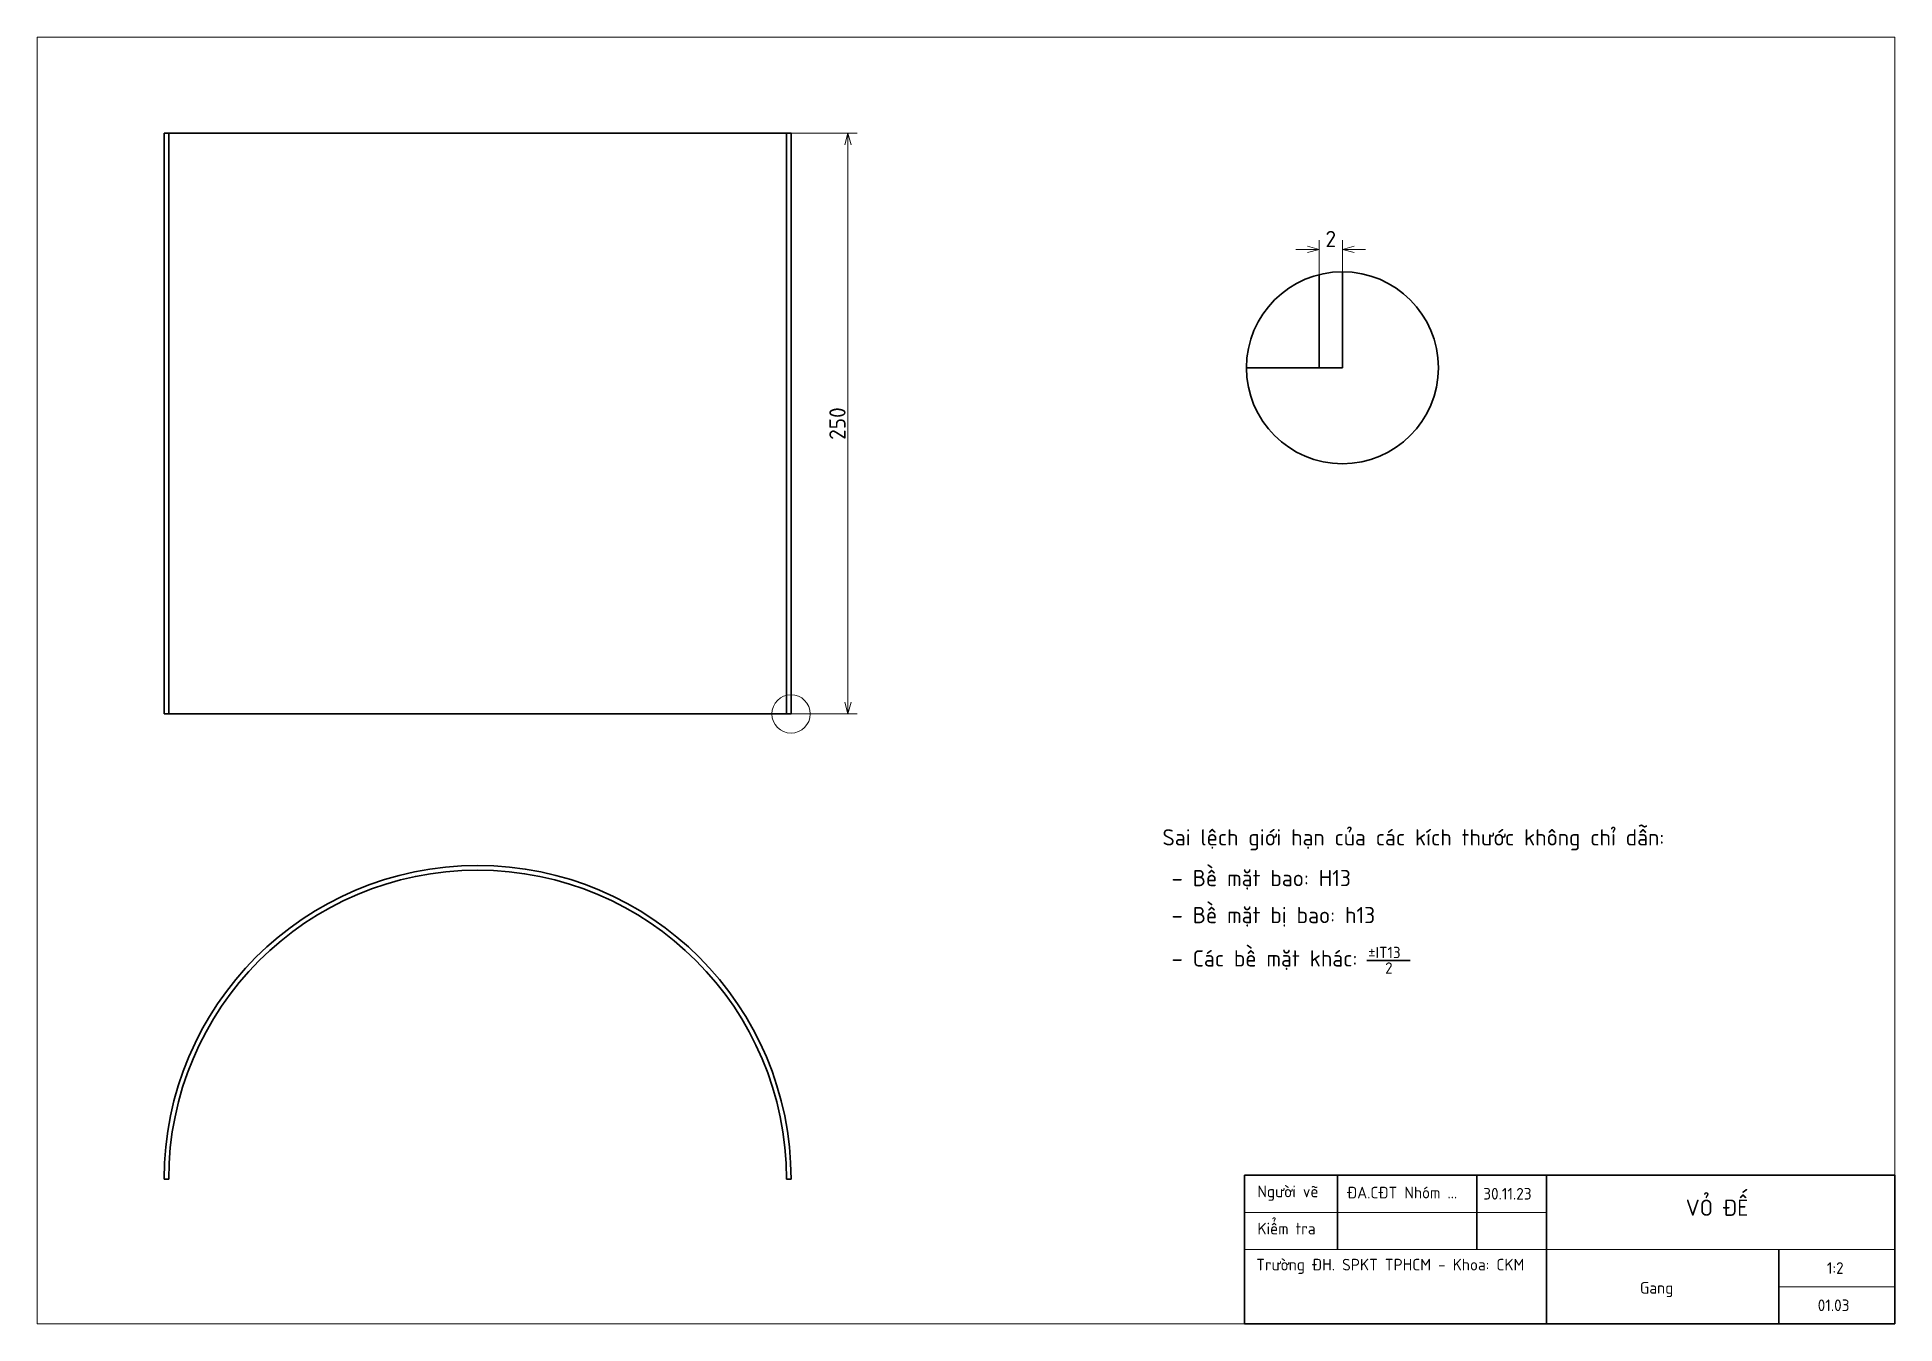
# Paper-space layout 'Sheet' of a CAD drawing. Header units: millimetres. Extents: x 10 to 410, y 10 to 287.
# The model-space entities are those that its viewports show. They can reach past a viewport. Long polylines and large blocks are cut down to what shows.
import ezdxf

# ---------------------------------------------------------------- set-up
doc = ezdxf.new("R2010")
doc.units = ezdxf.units.MM
doc.layers.add('NetDam', color=7, linetype='Continuous', lineweight=35)
doc.layers.add('Netmanh', color=5, linetype='Continuous', lineweight=13)
doc.styles.add('Note Text (ISO)', font='tcvn+7284-2003r.ttf')
doc.dimstyles.new('Default (ISO)$0', dxfattribs={"dimtxt": 3.5, "dimasz": 2.5, "dimexe": 2, "dimexo": 0, "dimgap": 0.5, "dimtad": 1, "dimtxsty": 'Note Text (ISO)', "dimblk": 'OPEN30', "dimblk1": 'OPEN30', "dimblk2": 'OPEN90', "dimcen": 2.5, "dimclrd": 256, "dimclre": 256, "dimclrt": 256, "dimazin": 0, "dimtfac": 1, "dimtofl": 0, "dimtmove": 0, "dimatfit": 3, "dimldrblk": 'OPEN30', "dimfxl": 1, "dimtolj": 1, "dimtzin": 0, "dimlwd": -1, "dimlwe": -1, "dimarcsym": 0})

# ---------------------------------------------------------------- blocks, each defined once
blk = doc.blocks.new('_Open30')
at = {"color": 0, "linetype": 'ByBlock', "lineweight": -2}
for p, q in [((-1, 0.27), (0, 0)), ((0, 0), (-1, -0.27)), ((0, 0), (-1, 0))]:
    blk.add_line(p, q, dxfattribs=at)
blk = doc.blocks.new('*D12')
at = {"layer": 'Netmanh', "linetype": 'Continuous', "transparency": 16777216}
for p, q in [((172.33, 266.31), (186.57, 266.31)), ((184.57, 143.81), (184.57, 263.81)), ((172.33, 141.31), (186.57, 141.31))]:
    blk.add_line(p, q, dxfattribs=at)
at = {"layer": 'Netmanh', "transparency": 16777216, "xscale": 2.5, "yscale": 2.5, "zscale": 2.5}
for p, rotation in [((184.57, 266.31), 90), ((184.57, 141.31), 270)]:
    blk.add_blockref('_Open30', p, dxfattribs=dict(at, rotation=rotation))
at = {"layer": 'Netmanh', "transparency": 16777216, "insert": (182.32, 203.81), "char_height": 3.5, "attachment_point": 5, "rotation": 90, "style": 'Note Text (ISO)'}
blk.add_mtext('\\A1;250', dxfattribs=at)
blk = doc.blocks.new('_Open90')
at = {"color": 0, "linetype": 'ByBlock', "lineweight": -2}
for p, q in [((0, 0), (-1, 0)), ((-0.5, 0.5), (0, 0)), ((0, 0), (-0.5, -0.5))]:
    blk.add_line(p, q, dxfattribs=at)
blk = doc.blocks.new('*D13')
at = {"layer": 'Netmanh', "linetype": 'Continuous', "transparency": 16777216}
for p, q in [((283.55, 241.3), (281.05, 241.3)), ((286.05, 215.83), (286.05, 243.3)), ((291.05, 215.83), (291.05, 243.3)), ((293.55, 241.3), (296.05, 241.3))]:
    blk.add_line(p, q, dxfattribs=at)
at = {"layer": 'Netmanh', "transparency": 16777216, "xscale": 2.5, "yscale": 2.5, "zscale": 2.5}
blk.add_blockref('_Open30', (286.05, 241.3), dxfattribs=at)
at = {"layer": 'Netmanh', "transparency": 16777216, "xscale": 2.5, "yscale": 2.5, "zscale": 2.5, "rotation": 180}
blk.add_blockref('_Open30', (291.05, 241.3), dxfattribs=at)
at = {"layer": 'Netmanh', "transparency": 16777216, "insert": (288.55, 243.55), "char_height": 3.5, "attachment_point": 5, "style": 'Note Text (ISO)'}
blk.add_mtext('\\A1;2', dxfattribs=at)

msp = doc.modelspace()

# ---------------------------------------------------------------- linework, layer by layer
at = {"layer": 'NetDam'}
for p, q in [((106.66, 330.22), (106.66, 580.22)), ((106.66, 580.22), (108.66, 580.22)), ((108.66, 330.22), (108.66, 580.22)), ((108.66, 580.22), (374.66, 580.22)), ((374.66, 330.22), (374.66, 580.22)), ((374.66, 580.22), (376.66, 580.22)), ((376.66, 330.22), (376.66, 580.22)), ((614.09, 479.27), (614.09, 520.59)), ((604.09, 479.27), (604.09, 519.37)), ((572.77, 479.27), (604.09, 479.27)), ((604.09, 479.27), (614.09, 479.27)), ((106.66, 330.22), (108.66, 330.22)), ((108.66, 330.22), (374.66, 330.22)), ((374.66, 330.22), (376.66, 330.22)), ((106.66, 129.95), (108.66, 129.95)), ((374.66, 129.95), (376.66, 129.95))]:
    msp.add_line(p, q, dxfattribs=at)
msp.add_circle((614.09, 479.27), 41.32, dxfattribs=at)
msp.add_arc((241.66, 129.95), 135, 0, 180, dxfattribs=at)
at = {"layer": 'NetDam', "extrusion": (0, 0, -1)}
msp.add_arc((-241.66, 129.95), 133, 0, 180, dxfattribs=at)
at = {"layer": 'Netmanh'}
msp.add_circle((376.66, 330.22), 8.26, dxfattribs=at)

psp = doc.layouts.new('Sheet')

# ---------------------------------------------------------------- linework, layer by layer
at = {"layer": 'NetDam', "linetype": 'Continuous', "lineweight": 35}
psp.add_line((296.3164, 88.232), (305.6697, 88.232), dxfattribs=at)
at = {"layer": 'NetDam'}
for p, q in [((270, 42), (410, 42)), ((270, 10), (270, 42)), ((290, 42), (290, 26)), ((320, 42), (320, 26)), ((335, 42), (335, 10)), ((410, 42), (410, 10)), ((385, 26), (385, 10)), ((410, 10), (270, 10))]:
    psp.add_line(p, q, dxfattribs=at)
at = {"layer": 'Netmanh'}
for p, q in [((270, 34), (335, 34)), ((270, 26), (410, 26)), ((385, 18), (410, 18))]:
    psp.add_line(p, q, dxfattribs=at)

# ---------------------------------------------------------------- texts
at = {"layer": 'NetDam', "attachment_point": 1}
for s, insert, char_height in [('{\\fTCVN 7284|b0|i0|c0|p34;Sai lệch giới hạn của các kích thước không chỉ dẫn:}', (252.3088, 116.4826), 3.5), ('{\\fTCVN 7284|b0|i0|c0|p34; – Bề mặt bao: H13}', (252.1296, 107.7198), 3.5), ('{\\fTCVN 7284|b0|i0|c0|p34; – Bề mặt bị bao: h13}', (252.1296, 99.7511), 3.5), ('{\\fTCVN 7284|b0|i0|c0|p34; – Các bề mặt khác: }', (252.1296, 90.4217), 3.5), ('{\\fTCVN 7284|b0|i0|c0|p34;±IT13}', (296.581, 91.1678), 2.45), ('{\\fTCVN 7284|b0|i0|c0|p34;2}', (300.2502, 87.8237), 2.45), ('{\\fTCVN 7284|b0|i0|c0|p34;Người vẽ}', (272.75, 39.75), 2.5), ('{\\fTCVN 7284|b0|i0|c0|p34;ĐA.CĐT Nhóm ...}', (292.04, 39.5113), 2.5), ('{\\fTCVN 7284|b0|i0|c0|p34;30.11.23}', (321.374, 39.25), 2.5), ('{\\fTCVN 7284|b0|i0|c0|p34;VỎ ĐẾ}', (364.9804, 36.75), 3.5), ('{\\fTCVN 7284|b0|i0|c0|p34;Kiểm tra}', (272.75, 31.75), 2.5), ('{\\fTCVN 7284|b0|i0|c0|p34;Trường ĐH. SPKT TPHCM - Khoa: CKM}', (272.498, 24), 2.5), ('{\\fTCVN 7284|b0|i0|c0|p34;1:2}', (395.374, 23.25), 2.5), ('{\\fTCVN 7284|b0|i0|c0|p34;Gang}', (355.11, 19), 2.5), ('{\\fTCVN 7284|b0|i0|c0|p34;01.03}', (393.388, 15.25), 2.5)]:
    psp.add_mtext(s, dxfattribs=dict(at, insert=insert, char_height=char_height))

# ---------------------------------------------------------------- dimensions: what is measured, and where the dimension line sits
at = {"layer": 'Netmanh'}
dim = psp.add_linear_dim(base=(184.5725, 266.3105), p1=(172.334, 141.3105), p2=(172.334, 266.3105), angle=90, dimstyle='Default (ISO)$0', override={"dimlfac": -2}, dxfattribs=at)
dim.commit()
dim.dimension.update_dxf_attribs({"geometry": '*D12', "text_midpoint": (182.3225, 203.8105)})
dim = psp.add_linear_dim(base=(291.0458, 241.2966), p1=(286.0458, 215.8346), p2=(291.0458, 215.8346), text='2', dimstyle='Default (ISO)$0', override={"dimlfac": -2}, dxfattribs=at)
dim.commit()
dim.dimension.update_dxf_attribs({"geometry": '*D13', "text_midpoint": (288.5458, 243.5466)})

# ---------------------------------------------------------------- viewports
at = {"layer": 'NetDam'}
psp.add_viewport(center=(210, 148.5), size=(400, 277), view_center_point=(451.9958, 344.6038), view_height=554, dxfattribs=at)

doc.saveas('drawing.dxf')
